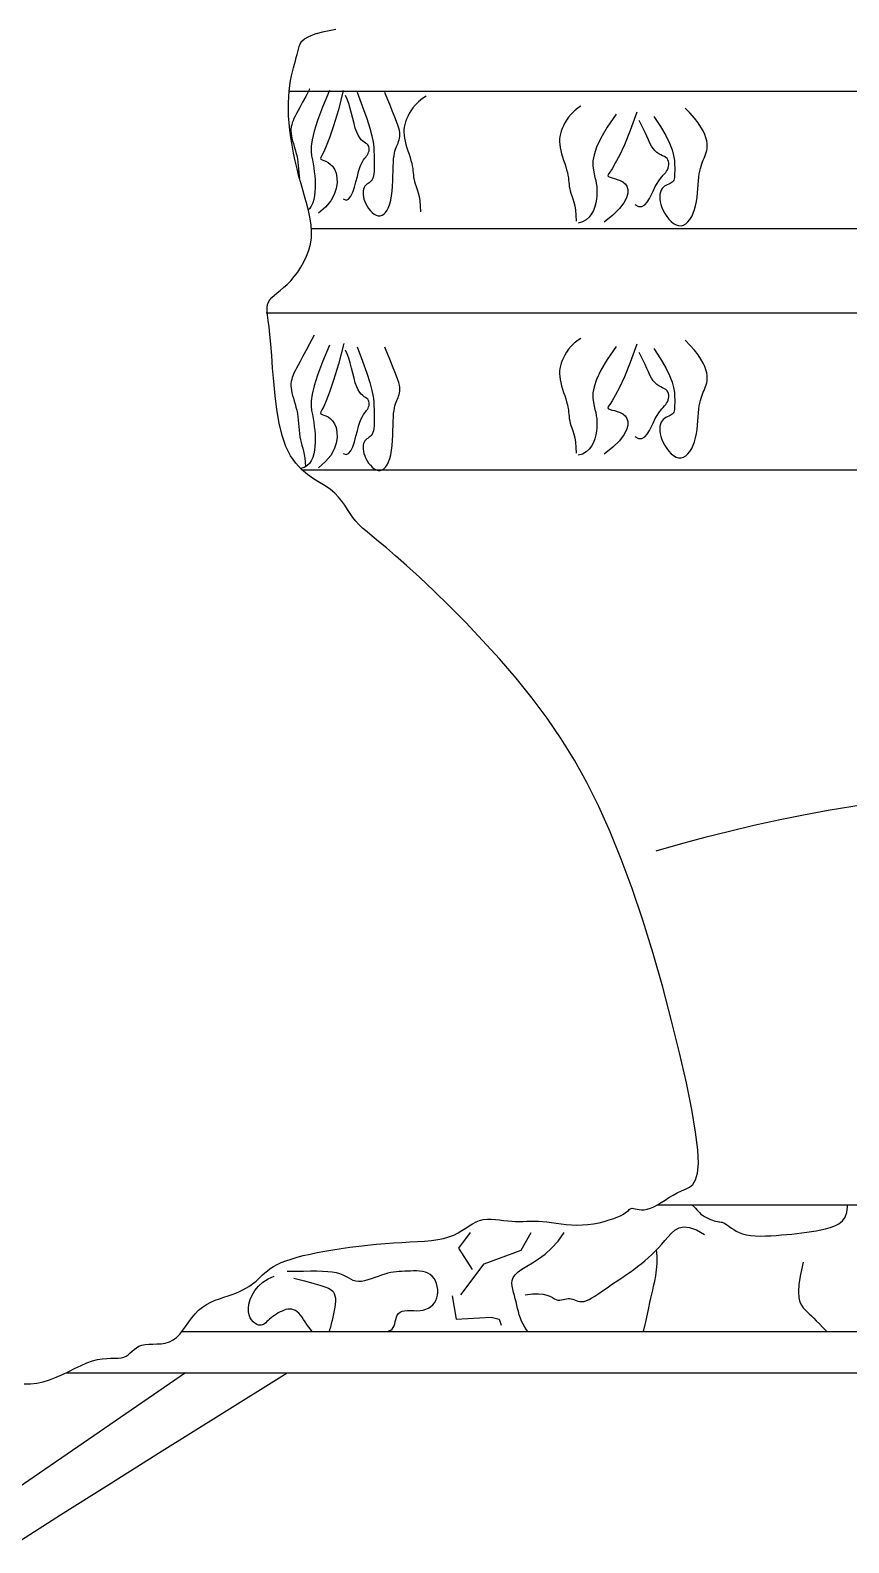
# Model space of a CAD drawing. Extents: x 162 to 353, y 208 to 399.
# Drawn here: x 206.33 to 229.65, y 311.87 to 354.95 of the extents above; entities that cross this region are included whole.
import ezdxf

# ---------------------------------------------------------------- set-up
doc = ezdxf.new("R2010")
doc.units = 0
doc.header["$LTSCALE"] = 10
doc.header["$MEASUREMENT"] = 0
for name, color, linetype in [('3', 3, 'CONTINUOUS'), ('4', 4, 'CONTINUOUS'), ('7', 7, 'CONTINUOUS')]:
    doc.layers.add(name, color=color, linetype=linetype)

msp = doc.modelspace()

# ---------------------------------------------------------------- linework, layer by layer
at = {"layer": '3'}
for p, q in [((214.336, 349.307), (292.531, 349.307)), ((213.048, 346.899), (292.657, 346.899))]:
    msp.add_line(p, q, dxfattribs=at)
for points in [[(214.288, 353.276), (214.286, 353.272), (214.177, 353.069), (214.087, 352.904), (214.014, 352.771), (213.956, 352.664), (213.909, 352.577), (213.871, 352.504), (213.84, 352.439), (213.814, 352.377), (213.792, 352.317), (213.775, 352.258), (213.762, 352.198), (213.755, 352.138), (213.753, 352.076), (213.756, 352.013), (213.765, 351.946), (213.78, 351.875), (213.799, 351.801), (213.822, 351.724), (213.846, 351.643), (213.871, 351.559), (213.896, 351.472), (213.918, 351.382), (213.938, 351.29), (213.952, 351.195), (213.964, 351.098), (213.973, 351.001), (213.981, 350.904), (213.988, 350.809), (213.994, 350.747)], [(214.857, 353.233), (214.655, 352.761), (214.51, 352.38), (214.413, 352.075), (214.356, 351.836), (214.332, 351.647), (214.33, 351.497), (214.344, 351.371), (214.365, 351.258), (214.386, 351.146), (214.404, 351.033), (214.42, 350.919), (214.433, 350.806), (214.442, 350.692), (214.446, 350.578), (214.445, 350.465), (214.439, 350.353), (214.425, 350.242), (214.404, 350.135), (214.373, 350.035), (214.332, 349.943), (214.278, 349.863), (214.249, 349.834)], [(215.246, 353.237), (215.105, 352.689), (214.971, 352.233), (214.857, 351.892), (214.762, 351.65), (214.688, 351.488), (214.635, 351.388), (214.604, 351.332), (214.596, 351.301), (214.61, 351.28), (214.642, 351.263), (214.69, 351.244), (214.747, 351.221), (214.811, 351.188), (214.876, 351.142), (214.939, 351.079), (214.994, 350.994), (215.039, 350.884), (215.066, 350.753), (215.07, 350.604), (215.045, 350.442), (214.986, 350.271), (214.886, 350.094), (214.739, 349.917), (214.539, 349.744)], [(215.242, 350.151), (215.326, 350.115), (215.398, 350.144), (215.461, 350.224), (215.515, 350.342), (215.563, 350.484), (215.606, 350.638), (215.646, 350.791), (215.683, 350.93), (215.72, 351.044), (215.756, 351.135), (215.791, 351.206), (215.825, 351.262), (215.856, 351.306), (215.885, 351.341), (215.911, 351.373), (215.934, 351.405), (215.953, 351.439), (215.967, 351.476), (215.978, 351.515), (215.982, 351.554), (215.982, 351.592), (215.975, 351.628), (215.962, 351.662), (215.942, 351.691), (215.914, 351.716), (215.881, 351.739), (215.843, 351.765), (215.801, 351.796), (215.757, 351.836), (215.713, 351.89), (215.669, 351.96), (215.627, 352.051), (215.588, 352.164), (215.552, 352.294), (215.516, 352.436), (215.479, 352.583), (215.441, 352.728), (215.4, 352.865), (215.355, 352.988), (215.305, 353.09)], [(215.639, 353.185), (215.797, 352.775), (215.915, 352.439), (216.001, 352.166), (216.058, 351.946), (216.093, 351.769), (216.112, 351.625), (216.12, 351.505), (216.122, 351.397), (216.125, 351.295), (216.127, 351.196), (216.127, 351.103), (216.127, 351.015), (216.123, 350.934), (216.116, 350.861), (216.105, 350.797), (216.089, 350.743), (216.067, 350.699), (216.041, 350.663), (216.012, 350.634), (215.981, 350.61), (215.95, 350.587), (215.918, 350.564), (215.889, 350.539), (215.863, 350.509), (215.842, 350.473), (215.825, 350.43), (215.814, 350.383), (215.809, 350.33), (215.81, 350.272), (215.818, 350.211), (215.833, 350.146), (215.855, 350.079), (215.886, 350.01), (215.924, 349.941), (215.968, 349.874), (216.017, 349.813), (216.069, 349.758), (216.124, 349.714), (216.181, 349.682), (216.238, 349.665), (216.294, 349.665), (216.349, 349.681), (216.401, 349.714), (216.45, 349.763), (216.495, 349.828), (216.536, 349.908), (216.57, 350.004), (216.599, 350.114), (216.62, 350.239), (216.635, 350.373), (216.646, 350.515), (216.653, 350.659), (216.658, 350.803), (216.662, 350.941), (216.666, 351.07), (216.672, 351.186), (216.68, 351.287), (216.691, 351.373), (216.703, 351.447), (216.718, 351.51), (216.734, 351.564), (216.75, 351.613), (216.768, 351.657), (216.786, 351.699), (216.804, 351.741), (216.82, 351.784), (216.835, 351.828), (216.847, 351.874), (216.855, 351.923), (216.858, 351.977), (216.855, 352.034), (216.846, 352.097), (216.828, 352.167), (216.801, 352.249), (216.763, 352.35), (216.713, 352.478), (216.648, 352.637), (216.568, 352.836), (216.471, 353.08), (216.432, 353.18)], [(217.609, 353.074), (217.502, 353.005), (217.389, 352.916), (217.298, 352.829), (217.225, 352.743), (217.167, 352.659), (217.12, 352.577), (217.081, 352.497), (217.048, 352.42), (217.021, 352.345), (216.999, 352.27), (216.983, 352.196), (216.974, 352.121), (216.971, 352.044), (216.975, 351.964), (216.987, 351.88), (217.005, 351.792), (217.029, 351.701), (217.057, 351.608), (217.087, 351.515), (217.118, 351.422), (217.148, 351.332), (217.174, 351.246), (217.196, 351.164), (217.211, 351.089), (217.222, 351.019), (217.23, 350.953), (217.235, 350.89), (217.241, 350.829), (217.249, 350.768), (217.26, 350.706), (217.275, 350.642), (217.297, 350.575), (217.323, 350.501), (217.351, 350.419), (217.379, 350.326), (217.404, 350.218), (217.425, 350.093), (217.439, 349.949), (217.444, 349.782)], [(222.009, 352.786), (221.937, 352.739), (221.825, 352.651), (221.734, 352.563), (221.66, 352.477), (221.602, 352.393), (221.555, 352.311), (221.517, 352.231), (221.484, 352.154), (221.456, 352.079), (221.435, 352.005), (221.419, 351.93), (221.409, 351.855), (221.407, 351.778), (221.411, 351.698), (221.422, 351.615), (221.44, 351.527), (221.464, 351.436), (221.493, 351.343), (221.523, 351.249), (221.554, 351.157), (221.583, 351.066), (221.609, 350.98), (221.631, 350.899), (221.647, 350.823), (221.657, 350.753), (221.665, 350.687), (221.671, 350.624), (221.677, 350.563), (221.684, 350.502), (221.695, 350.44), (221.711, 350.376), (221.732, 350.309), (221.758, 350.236), (221.786, 350.154), (221.814, 350.06), (221.839, 349.952), (221.86, 349.828), (221.875, 349.683), (221.88, 349.516)], [(223.015, 352.559), (222.762, 352.189), (222.581, 351.878), (222.46, 351.62), (222.388, 351.407), (222.356, 351.232), (222.353, 351.087), (222.369, 350.965), (222.393, 350.859), (222.416, 350.762), (222.436, 350.671), (222.452, 350.585), (222.464, 350.501), (222.471, 350.416), (222.473, 350.33), (222.469, 350.24), (222.457, 350.143), (222.438, 350.039), (222.41, 349.931), (222.37, 349.823), (222.318, 349.721), (222.25, 349.629), (222.166, 349.551), (222.063, 349.492), (221.94, 349.456)], [(223.612, 352.619), (223.422, 352.099), (223.255, 351.693), (223.112, 351.386), (222.994, 351.162), (222.901, 351.008), (222.835, 350.907), (222.796, 350.846), (222.786, 350.809), (222.803, 350.783), (222.844, 350.764), (222.902, 350.746), (222.974, 350.728), (223.052, 350.706), (223.132, 350.676), (223.207, 350.635), (223.274, 350.58), (223.325, 350.508), (223.354, 350.418), (223.354, 350.309), (223.318, 350.182), (223.239, 350.037), (223.11, 349.872), (222.924, 349.688), (222.673, 349.485)], [(224.09, 352.5), (224.287, 352.207), (224.435, 351.952), (224.541, 351.733), (224.612, 351.544), (224.656, 351.384), (224.678, 351.247), (224.686, 351.132), (224.687, 351.033), (224.687, 350.948), (224.686, 350.875), (224.683, 350.814), (224.678, 350.762), (224.67, 350.719), (224.658, 350.684), (224.64, 350.654), (224.617, 350.63), (224.588, 350.609), (224.554, 350.591), (224.516, 350.573), (224.477, 350.554), (224.437, 350.533), (224.398, 350.508), (224.361, 350.478), (224.329, 350.441), (224.302, 350.396), (224.281, 350.343), (224.267, 350.283), (224.26, 350.217), (224.262, 350.146), (224.271, 350.069), (224.29, 349.988), (224.319, 349.904), (224.357, 349.817), (224.405, 349.731), (224.459, 349.648), (224.52, 349.571), (224.586, 349.503), (224.655, 349.448), (224.725, 349.408), (224.797, 349.387), (224.867, 349.386), (224.935, 349.405), (225.001, 349.442), (225.063, 349.496), (225.12, 349.565), (225.172, 349.647), (225.217, 349.741), (225.255, 349.844), (225.284, 349.956), (225.307, 350.074), (225.324, 350.196), (225.337, 350.318), (225.347, 350.439), (225.355, 350.556), (225.364, 350.667), (225.374, 350.769), (225.387, 350.861), (225.402, 350.943), (225.419, 351.016), (225.437, 351.083), (225.458, 351.143), (225.479, 351.2), (225.501, 351.254), (225.523, 351.306), (225.546, 351.359), (225.566, 351.412), (225.585, 351.467), (225.6, 351.525), (225.61, 351.587), (225.614, 351.653), (225.61, 351.725), (225.598, 351.804), (225.576, 351.889), (225.542, 351.983), (225.495, 352.085), (225.432, 352.196), (225.351, 352.317), (225.252, 352.447), (225.13, 352.587), (224.986, 352.738)], [(223.552, 349.994), (223.658, 349.936), (223.75, 349.934), (223.832, 349.978), (223.905, 350.057), (223.97, 350.159), (224.029, 350.275), (224.083, 350.392), (224.135, 350.501), (224.184, 350.592), (224.232, 350.667), (224.278, 350.728), (224.321, 350.779), (224.361, 350.823), (224.397, 350.862), (224.43, 350.899), (224.458, 350.938), (224.482, 350.981), (224.5, 351.028), (224.513, 351.076), (224.519, 351.125), (224.518, 351.173), (224.51, 351.218), (224.493, 351.26), (224.468, 351.296), (224.434, 351.327), (224.392, 351.354), (224.344, 351.38), (224.292, 351.406), (224.237, 351.437), (224.182, 351.475), (224.127, 351.521), (224.075, 351.58), (224.026, 351.652), (223.98, 351.736), (223.936, 351.831), (223.89, 351.934), (223.843, 352.042), (223.791, 352.154), (223.735, 352.268), (223.672, 352.38)], [(214.418, 346.268), (214.286, 346.021), (214.177, 345.818), (214.087, 345.653), (214.014, 345.52), (213.956, 345.413), (213.909, 345.326), (213.871, 345.253), (213.84, 345.188), (213.814, 345.126), (213.792, 345.066), (213.775, 345.007), (213.762, 344.947), (213.755, 344.887), (213.753, 344.825), (213.756, 344.762), (213.765, 344.695), (213.78, 344.624), (213.799, 344.55), (213.822, 344.473), (213.846, 344.392), (213.871, 344.308), (213.896, 344.221), (213.918, 344.131), (213.938, 344.039), (213.952, 343.944), (213.964, 343.847), (213.973, 343.75), (213.981, 343.653), (213.988, 343.558), (213.997, 343.465), (214.009, 343.375), (214.023, 343.289), (214.043, 343.208), (214.065, 343.128), (214.088, 343.048), (214.111, 342.963), (214.132, 342.871), (214.149, 342.768), (214.16, 342.651), (214.164, 342.518)], [(214.857, 345.982), (214.655, 345.51), (214.51, 345.129), (214.413, 344.824), (214.356, 344.585), (214.332, 344.396), (214.33, 344.246), (214.344, 344.12), (214.365, 344.007), (214.386, 343.895), (214.404, 343.782), (214.42, 343.668), (214.433, 343.555), (214.442, 343.441), (214.446, 343.327), (214.445, 343.214), (214.439, 343.102), (214.425, 342.991), (214.404, 342.884), (214.373, 342.784), (214.332, 342.692), (214.278, 342.612), (214.211, 342.547), (214.129, 342.499), (214.03, 342.47)], [(215.257, 346.03), (215.105, 345.438), (214.971, 344.982), (214.857, 344.641), (214.762, 344.399), (214.688, 344.237), (214.635, 344.137), (214.604, 344.081), (214.596, 344.05), (214.61, 344.029), (214.642, 344.012), (214.69, 343.993), (214.747, 343.97), (214.811, 343.937), (214.876, 343.891), (214.939, 343.828), (214.994, 343.743), (215.039, 343.633), (215.066, 343.502), (215.07, 343.353), (215.045, 343.191), (214.986, 343.02), (214.886, 342.843), (214.739, 342.666), (214.539, 342.493)], [(222.009, 346.175), (221.937, 346.128), (221.825, 346.039), (221.734, 345.952), (221.66, 345.866), (221.602, 345.782), (221.555, 345.7), (221.517, 345.62), (221.484, 345.543), (221.456, 345.468), (221.435, 345.394), (221.419, 345.319), (221.409, 345.244), (221.407, 345.167), (221.411, 345.087), (221.422, 345.004), (221.44, 344.916), (221.464, 344.824), (221.493, 344.731), (221.523, 344.638), (221.554, 344.545), (221.583, 344.455), (221.609, 344.369), (221.631, 344.287), (221.647, 344.212), (221.657, 344.142), (221.665, 344.076), (221.671, 344.013), (221.677, 343.952), (221.684, 343.891), (221.695, 343.829), (221.711, 343.765), (221.732, 343.698), (221.758, 343.625), (221.786, 343.542), (221.814, 343.449), (221.839, 343.341), (221.86, 343.216), (221.875, 343.072), (221.88, 342.905)], [(223.015, 345.948), (222.762, 345.578), (222.581, 345.267), (222.46, 345.009), (222.388, 344.796), (222.356, 344.621), (222.353, 344.476), (222.369, 344.354), (222.393, 344.248), (222.416, 344.151), (222.436, 344.06), (222.452, 343.974), (222.464, 343.89), (222.471, 343.805), (222.473, 343.719), (222.469, 343.628), (222.457, 343.532), (222.438, 343.427), (222.41, 343.319), (222.37, 343.212), (222.318, 343.11), (222.25, 343.018), (222.166, 342.94), (222.063, 342.881), (221.94, 342.845)], [(223.612, 346.008), (223.422, 345.488), (223.255, 345.082), (223.112, 344.774), (222.994, 344.551), (222.901, 344.397), (222.835, 344.296), (222.796, 344.235), (222.786, 344.198), (222.803, 344.172), (222.844, 344.152), (222.902, 344.135), (222.974, 344.117), (223.052, 344.095), (223.132, 344.065), (223.207, 344.024), (223.274, 343.969), (223.325, 343.897), (223.354, 343.807), (223.354, 343.698), (223.318, 343.571), (223.239, 343.426), (223.11, 343.261), (222.924, 343.077), (222.673, 342.874)], [(224.09, 345.889), (224.287, 345.596), (224.435, 345.341), (224.541, 345.122), (224.612, 344.933), (224.656, 344.773), (224.678, 344.636), (224.686, 344.52), (224.687, 344.422), (224.687, 344.337), (224.686, 344.264), (224.683, 344.203), (224.678, 344.151), (224.67, 344.108), (224.658, 344.073), (224.64, 344.043), (224.617, 344.019), (224.588, 343.998), (224.554, 343.98), (224.516, 343.962), (224.477, 343.943), (224.437, 343.922), (224.398, 343.897), (224.361, 343.867), (224.329, 343.83), (224.302, 343.785), (224.281, 343.732), (224.267, 343.672), (224.26, 343.606), (224.262, 343.535), (224.271, 343.458), (224.29, 343.377), (224.319, 343.293), (224.357, 343.206), (224.405, 343.12), (224.459, 343.037), (224.52, 342.96), (224.586, 342.892), (224.655, 342.837), (224.725, 342.797), (224.797, 342.776), (224.867, 342.775), (224.935, 342.794), (225.001, 342.831), (225.063, 342.885), (225.12, 342.954), (225.172, 343.036), (225.217, 343.13), (225.255, 343.233), (225.284, 343.345), (225.307, 343.463), (225.324, 343.584), (225.337, 343.707), (225.347, 343.828), (225.355, 343.945), (225.364, 344.056), (225.374, 344.158), (225.387, 344.25), (225.402, 344.332), (225.419, 344.405), (225.437, 344.471), (225.458, 344.532), (225.479, 344.589), (225.501, 344.643), (225.523, 344.695), (225.546, 344.748), (225.566, 344.801), (225.585, 344.856), (225.6, 344.914), (225.61, 344.976), (225.614, 345.042), (225.61, 345.114), (225.598, 345.192), (225.576, 345.278), (225.542, 345.372), (225.495, 345.474), (225.432, 345.585), (225.351, 345.706), (225.252, 345.836), (225.13, 345.976), (224.986, 346.127)], [(215.242, 342.9), (215.326, 342.864), (215.398, 342.893), (215.461, 342.973), (215.515, 343.09), (215.563, 343.233), (215.606, 343.387), (215.646, 343.54), (215.683, 343.679), (215.72, 343.793), (215.756, 343.884), (215.791, 343.955), (215.825, 344.011), (215.856, 344.055), (215.885, 344.09), (215.911, 344.122), (215.934, 344.154), (215.953, 344.188), (215.967, 344.225), (215.978, 344.264), (215.982, 344.303), (215.982, 344.341), (215.975, 344.377), (215.962, 344.411), (215.942, 344.44), (215.914, 344.465), (215.881, 344.488), (215.843, 344.514), (215.801, 344.545), (215.757, 344.585), (215.713, 344.639), (215.669, 344.709), (215.627, 344.8), (215.588, 344.913), (215.552, 345.043), (215.516, 345.185), (215.479, 345.332), (215.441, 345.477), (215.4, 345.614), (215.355, 345.737), (215.305, 345.839)], [(215.639, 345.934), (215.797, 345.524), (215.915, 345.188), (216.001, 344.915), (216.058, 344.695), (216.093, 344.518), (216.112, 344.374), (216.12, 344.254), (216.122, 344.146), (216.125, 344.044), (216.127, 343.945), (216.127, 343.852), (216.127, 343.764), (216.123, 343.683), (216.116, 343.61), (216.105, 343.546), (216.089, 343.492), (216.067, 343.448), (216.041, 343.412), (216.012, 343.383), (215.981, 343.359), (215.95, 343.336), (215.918, 343.313), (215.889, 343.288), (215.863, 343.258), (215.842, 343.222), (215.825, 343.179), (215.814, 343.132), (215.809, 343.079), (215.81, 343.021), (215.818, 342.96), (215.833, 342.895), (215.855, 342.828), (215.886, 342.759), (215.924, 342.69), (215.968, 342.623), (216.017, 342.562), (216.069, 342.507), (216.124, 342.463), (216.181, 342.431), (216.238, 342.414), (216.294, 342.414), (216.349, 342.43), (216.401, 342.463), (216.45, 342.512), (216.495, 342.577), (216.536, 342.657), (216.57, 342.753), (216.599, 342.863), (216.62, 342.988), (216.635, 343.122), (216.646, 343.264), (216.653, 343.408), (216.658, 343.552), (216.662, 343.69), (216.666, 343.819), (216.672, 343.935), (216.68, 344.036), (216.691, 344.122), (216.703, 344.196), (216.718, 344.259), (216.734, 344.313), (216.75, 344.362), (216.768, 344.406), (216.786, 344.448), (216.804, 344.49), (216.82, 344.533), (216.835, 344.577), (216.847, 344.623), (216.855, 344.672), (216.858, 344.726), (216.855, 344.783), (216.846, 344.846), (216.828, 344.916), (216.801, 344.998), (216.763, 345.099), (216.713, 345.227), (216.648, 345.386), (216.568, 345.585), (216.471, 345.829), (216.432, 345.929)], [(223.552, 343.382), (223.658, 343.325), (223.75, 343.323), (223.832, 343.367), (223.905, 343.446), (223.97, 343.548), (224.029, 343.664), (224.083, 343.781), (224.135, 343.89), (224.184, 343.981), (224.232, 344.056), (224.278, 344.117), (224.321, 344.168), (224.361, 344.211), (224.397, 344.25), (224.43, 344.288), (224.458, 344.327), (224.482, 344.37), (224.5, 344.417), (224.513, 344.465), (224.519, 344.514), (224.518, 344.561), (224.51, 344.607), (224.493, 344.649), (224.468, 344.685), (224.434, 344.716), (224.392, 344.743), (224.344, 344.768), (224.292, 344.795), (224.237, 344.826), (224.182, 344.864), (224.127, 344.91), (224.075, 344.969), (224.026, 345.041), (223.98, 345.125), (223.936, 345.22), (223.89, 345.322), (223.843, 345.431), (223.791, 345.543), (223.735, 345.656), (223.672, 345.769)], [(225.175, 321.492), (225.2, 321.475), (225.243, 321.437), (225.281, 321.397), (225.318, 321.356), (225.354, 321.314), (225.393, 321.273), (225.435, 321.234), (225.483, 321.197), (225.536, 321.163), (225.591, 321.132), (225.648, 321.105), (225.705, 321.08), (225.761, 321.06), (225.813, 321.043), (225.861, 321.031), (225.903, 321.022), (225.941, 321.016), (225.975, 321.012), (226.008, 321.006), (226.04, 320.999), (226.073, 320.988), (226.109, 320.971), (226.148, 320.947), (226.193, 320.916), (226.243, 320.878), (226.301, 320.835), (226.367, 320.791), (226.442, 320.748), (226.527, 320.707), (226.623, 320.671), (226.731, 320.642), (226.852, 320.622), (226.984, 320.611), (227.124, 320.607), (227.271, 320.609), (227.422, 320.615), (227.575, 320.625), (227.728, 320.638), (227.879, 320.651), (228.026, 320.665), (228.17, 320.68), (228.31, 320.696), (228.448, 320.713), (228.584, 320.733), (228.718, 320.756), (228.852, 320.783), (228.985, 320.813), (229.118, 320.849), (229.246, 320.895), (229.363, 320.956), (229.464, 321.036), (229.543, 321.14), (229.594, 321.274), (229.612, 321.443), (229.607, 321.492)], [(218.927, 319.654), (218.538, 320.264), (218.872, 320.708)], [(218.594, 318.932), (219.261, 319.82), (220.316, 320.209), (220.594, 320.708)], [(220.503, 317.888), (220.464, 317.939), (220.413, 318.016), (220.366, 318.098), (220.325, 318.183), (220.29, 318.271), (220.259, 318.361), (220.233, 318.453), (220.209, 318.545), (220.188, 318.638), (220.166, 318.731), (220.145, 318.823), (220.121, 318.914), (220.097, 319.003), (220.074, 319.091), (220.057, 319.177), (220.051, 319.261), (220.06, 319.344), (220.089, 319.426), (220.142, 319.506), (220.223, 319.584), (220.336, 319.663), (220.476, 319.746), (220.636, 319.841), (220.811, 319.954), (220.995, 320.09), (221.181, 320.257), (221.364, 320.461), (221.538, 320.708)], [(220.427, 318.932), (220.635, 318.961), (220.804, 318.965), (220.94, 318.952), (221.048, 318.926), (221.133, 318.892), (221.202, 318.856), (221.26, 318.823), (221.311, 318.798), (221.361, 318.785), (221.411, 318.783), (221.46, 318.789), (221.508, 318.799), (221.556, 318.811), (221.603, 318.822), (221.65, 318.83), (221.695, 318.831), (221.74, 318.823), (221.785, 318.808), (221.831, 318.79), (221.878, 318.772), (221.928, 318.755), (221.982, 318.743), (222.04, 318.74), (222.103, 318.747), (222.171, 318.768), (222.246, 318.801), (222.326, 318.844), (222.41, 318.895), (222.499, 318.954), (222.592, 319.018), (222.688, 319.085), (222.788, 319.154), (222.89, 319.224), (222.993, 319.293), (223.099, 319.364), (223.205, 319.435), (223.312, 319.508), (223.419, 319.582), (223.525, 319.658), (223.63, 319.737), (223.733, 319.818), (223.835, 319.902), (223.935, 319.989), (224.033, 320.079), (224.129, 320.173), (224.224, 320.27), (224.317, 320.371), (224.408, 320.477), (224.498, 320.585), (224.592, 320.688), (224.695, 320.776), (224.813, 320.839), (224.95, 320.868), (225.113, 320.853), (225.307, 320.784), (225.537, 320.653)], [(223.8, 317.888), (223.861, 318.163), (223.91, 318.385), (223.95, 318.565), (223.983, 318.712), (224.011, 318.837), (224.036, 318.951), (224.061, 319.062), (224.087, 319.181), (224.117, 319.317), (224.146, 319.471), (224.17, 319.642), (224.184, 319.829), (224.185, 320.031), (224.17, 320.214)], [(228.348, 319.862), (228.269, 319.511), (228.226, 319.233), (228.213, 319.015), (228.223, 318.85), (228.253, 318.726), (228.298, 318.634), (228.351, 318.563), (228.407, 318.504), (228.463, 318.448), (228.52, 318.391), (228.58, 318.331), (228.647, 318.265), (228.722, 318.19), (228.808, 318.104), (228.908, 318.004), (229.024, 317.888)], [(214.362, 317.888), (214.361, 317.89), (214.308, 317.953), (214.257, 318.021), (214.208, 318.091), (214.161, 318.161), (214.115, 318.231), (214.069, 318.296), (214.023, 318.356), (213.976, 318.409), (213.928, 318.452), (213.879, 318.485), (213.828, 318.507), (213.776, 318.52), (213.722, 318.524), (213.668, 318.52), (213.613, 318.51), (213.558, 318.493), (213.502, 318.471), (213.447, 318.445), (213.392, 318.415), (213.338, 318.382), (213.286, 318.347), (213.236, 318.311), (213.189, 318.275), (213.145, 318.238), (213.104, 318.203), (213.068, 318.169), (213.035, 318.138), (213.003, 318.111), (212.972, 318.089), (212.941, 318.074), (212.906, 318.065), (212.869, 318.064), (212.827, 318.073), (212.779, 318.092), (212.728, 318.122), (212.678, 318.164), (212.631, 318.217), (212.591, 318.282), (212.56, 318.359), (212.542, 318.45), (212.54, 318.554), (212.556, 318.671), (212.593, 318.797), (212.65, 318.927), (212.729, 319.056), (212.831, 319.179), (212.956, 319.29), (213.106, 319.386), (213.28, 319.461)], [(216.501, 317.888), (216.545, 317.903), (216.595, 317.927), (216.636, 317.958), (216.668, 317.998), (216.692, 318.048), (216.711, 318.107), (216.726, 318.17), (216.741, 318.234), (216.76, 318.297), (216.784, 318.355), (216.818, 318.404), (216.863, 318.442), (216.922, 318.467), (216.993, 318.479), (217.073, 318.484), (217.16, 318.484), (217.251, 318.482), (217.343, 318.481), (217.434, 318.485), (217.52, 318.498), (217.6, 318.52), (217.672, 318.554), (217.737, 318.596), (217.793, 318.648), (217.841, 318.707), (217.879, 318.773), (217.908, 318.846), (217.927, 318.923), (217.936, 319.005), (217.935, 319.088), (217.923, 319.172), (217.902, 319.254), (217.871, 319.331), (217.831, 319.402), (217.782, 319.464), (217.724, 319.515), (217.657, 319.554), (217.583, 319.581), (217.504, 319.6), (217.421, 319.61), (217.334, 319.614), (217.247, 319.614), (217.161, 319.611), (217.076, 319.607), (216.994, 319.604), (216.915, 319.601), (216.837, 319.597), (216.759, 319.59), (216.68, 319.581), (216.599, 319.567), (216.516, 319.549), (216.428, 319.524), (216.335, 319.493), (216.239, 319.458), (216.141, 319.422), (216.042, 319.387), (215.945, 319.355), (215.851, 319.33), (215.761, 319.315), (215.678, 319.312), (215.601, 319.322), (215.53, 319.344), (215.461, 319.375), (215.391, 319.412), (215.318, 319.451), (215.238, 319.49), (215.149, 319.527), (215.048, 319.557), (214.933, 319.578), (214.803, 319.592), (214.656, 319.6), (214.492, 319.603), (214.31, 319.603), (214.11, 319.601), (213.89, 319.599), (213.65, 319.598)], [(213.836, 319.405), (214.138, 319.329), (214.381, 319.266), (214.573, 319.211), (214.719, 319.163), (214.827, 319.119), (214.904, 319.073), (214.955, 319.025), (214.988, 318.97), (215.009, 318.907), (215.019, 318.835), (215.02, 318.756), (215.014, 318.671), (215.002, 318.581), (214.986, 318.488), (214.967, 318.392), (214.947, 318.295), (214.926, 318.199), (214.904, 318.104), (214.881, 318.014), (214.856, 317.931), (214.84, 317.888)], [(218.351, 318.903), (218.462, 318.237), (219.462, 318.293), (219.684, 318.237), (219.74, 318.071)], [(205.94, 311.871), (207.184, 312.664), (208.561, 313.533), (210.087, 314.489), (211.776, 315.544), (213.645, 316.709)]]:
    msp.add_lwpolyline(points, dxfattribs=at)
msp.add_arc((237.195, 286.99), 46.452, 50.1864, 106.3127, dxfattribs=at)
at = {"layer": '4'}
msp.add_lwpolyline([(206.155, 316.393), (206.331, 316.397), (206.511, 316.416), (206.693, 316.455), (206.878, 316.512), (207.063, 316.584), (207.246, 316.666), (207.428, 316.752), (207.605, 316.839), (207.777, 316.921), (207.942, 316.993), (208.099, 317.05), (208.245, 317.089), (208.382, 317.112), (208.509, 317.123), (208.626, 317.127), (208.732, 317.129), (208.829, 317.131), (208.916, 317.139), (208.993, 317.157), (209.06, 317.187), (209.121, 317.228), (209.177, 317.276), (209.232, 317.327), (209.29, 317.378), (209.352, 317.426), (209.423, 317.467), (209.504, 317.497), (209.598, 317.515), (209.704, 317.523), (209.817, 317.527), (209.935, 317.532), (210.055, 317.541), (210.175, 317.56), (210.29, 317.593), (210.398, 317.646), (210.497, 317.721), (210.589, 317.815), (210.676, 317.923), (210.76, 318.039), (210.844, 318.16), (210.931, 318.28), (211.023, 318.394), (211.122, 318.497), (211.231, 318.585), (211.347, 318.659), (211.468, 318.722), (211.593, 318.776), (211.719, 318.823), (211.844, 318.865), (211.965, 318.904), (212.08, 318.944), (212.188, 318.984), (212.289, 319.027), (212.382, 319.072), (212.469, 319.119), (212.55, 319.168), (212.625, 319.219), (212.696, 319.272), (212.762, 319.326), (212.824, 319.383), (212.885, 319.441), (212.947, 319.501), (213.012, 319.56), (213.083, 319.62), (213.163, 319.679), (213.254, 319.738), (213.358, 319.794), (213.478, 319.849), (213.613, 319.902), (213.763, 319.953), (213.927, 320.002), (214.106, 320.049), (214.298, 320.094), (214.503, 320.137), (214.721, 320.177), (214.95, 320.216), (215.188, 320.253), (215.434, 320.287), (215.684, 320.318), (215.936, 320.347), (216.188, 320.372), (216.436, 320.393), (216.68, 320.411), (216.915, 320.426), (217.141, 320.438), (217.358, 320.45), (217.563, 320.465), (217.757, 320.483), (217.937, 320.507), (218.104, 320.539), (218.255, 320.582), (218.391, 320.635), (218.514, 320.697), (218.627, 320.763), (218.732, 320.832), (218.831, 320.898), (218.929, 320.958), (219.027, 321.01), (219.128, 321.05), (219.235, 321.074), (219.346, 321.085), (219.461, 321.086), (219.578, 321.079), (219.696, 321.067), (219.814, 321.053), (219.93, 321.039), (220.044, 321.028), (220.154, 321.023), (220.261, 321.022), (220.367, 321.024), (220.473, 321.028), (220.58, 321.031), (220.689, 321.032), (220.802, 321.03), (220.921, 321.024), (221.045, 321.011), (221.175, 320.994), (221.311, 320.975), (221.452, 320.956), (221.598, 320.94), (221.747, 320.927), (221.901, 320.921), (222.057, 320.924), (222.216, 320.937), (222.375, 320.959), (222.531, 320.988), (222.681, 321.024), (222.821, 321.064), (222.95, 321.106), (223.063, 321.15), (223.158, 321.193), (223.233, 321.234), (223.29, 321.273), (223.334, 321.307), (223.367, 321.337), (223.394, 321.362), (223.419, 321.381), (223.444, 321.392), (223.475, 321.397), (223.513, 321.393), (223.559, 321.384), (223.613, 321.373), (223.675, 321.363), (223.745, 321.357), (223.821, 321.358), (223.905, 321.371), (223.995, 321.397), (224.091, 321.438), (224.193, 321.493), (224.3, 321.558), (224.411, 321.628), (224.524, 321.701), (224.641, 321.772), (224.759, 321.837), (224.877, 321.894), (224.995, 321.942), (225.106, 321.996), (225.205, 322.077), (225.284, 322.205), (225.338, 322.398), (225.361, 322.676), (225.345, 323.059), (225.284, 323.566), (225.175, 324.21), (225.021, 324.972), (224.827, 325.823), (224.6, 326.739), (224.345, 327.692), (224.069, 328.655), (223.777, 329.602), (223.475, 330.505), (223.166, 331.345), (222.851, 332.122), (222.525, 332.845), (222.185, 333.523), (221.828, 334.162), (221.451, 334.771), (221.051, 335.357), (220.624, 335.93), (220.17, 336.493), (219.696, 337.044), (219.215, 337.575), (218.735, 338.08), (218.268, 338.552), (217.824, 338.984), (217.415, 339.371), (217.049, 339.704), (216.737, 339.981), (216.473, 340.207), (216.253, 340.391), (216.071, 340.541), (215.921, 340.665), (215.796, 340.772), (215.692, 340.871), (215.602, 340.97), (215.52, 341.076), (215.444, 341.188), (215.369, 341.304), (215.29, 341.422), (215.206, 341.54), (215.112, 341.657), (215.003, 341.769), (214.878, 341.874), (214.732, 341.973), (214.571, 342.071), (214.401, 342.177), (214.227, 342.298), (214.055, 342.442), (213.891, 342.618), (213.741, 342.833), (213.611, 343.095), (213.504, 343.408), (213.419, 343.763), (213.353, 344.146), (213.302, 344.544), (213.263, 344.943), (213.232, 345.329), (213.206, 345.69), (213.181, 346.01), (213.155, 346.282), (213.129, 346.506), (213.106, 346.689), (213.088, 346.838), (213.077, 346.958), (213.076, 347.056), (213.087, 347.137), (213.113, 347.208), (213.155, 347.274), (213.212, 347.339), (213.282, 347.403), (213.362, 347.471), (213.451, 347.544), (213.546, 347.625), (213.645, 347.715), (213.746, 347.819), (213.848, 347.936), (213.947, 348.066), (214.04, 348.209), (214.125, 348.361), (214.2, 348.522), (214.262, 348.689), (214.308, 348.862), (214.335, 349.039), (214.342, 349.218), (214.33, 349.4), (214.303, 349.585), (214.264, 349.774), (214.215, 349.967), (214.16, 350.164), (214.101, 350.367), (214.041, 350.576), (213.982, 350.791), (213.927, 351.01), (213.876, 351.232), (213.828, 351.455), (213.787, 351.676), (213.751, 351.895), (213.722, 352.109), (213.701, 352.316), (213.688, 352.516), (213.683, 352.706), (213.685, 352.887), (213.693, 353.059), (213.706, 353.222), (213.723, 353.375), (213.745, 353.518), (213.769, 353.65), (213.795, 353.772), (213.823, 353.884), (213.851, 353.988), (213.879, 354.085), (213.906, 354.175), (213.931, 354.26), (213.954, 354.341), (213.973, 354.418), (213.99, 354.494), (214.015, 354.567), (214.061, 354.639), (214.14, 354.709), (214.264, 354.779), (214.447, 354.848), (214.7, 354.916), (215.036, 354.983)], dxfattribs=at)
at = {"layer": '7'}
for p, q in [((213.706, 353.219), (290.552, 353.219)), ((214.073, 342.428), (290.978, 342.428)), ((224.19, 321.492), (283.446, 321.492)), ((210.648, 317.888), (297.42, 317.888)), ((207.337, 316.709), (298.999, 316.709))]:
    msp.add_line(p, q, dxfattribs=at)
msp.add_lwpolyline([(210.746, 316.709), (205.829, 313.335)], dxfattribs=at)

doc.saveas('drawing.dxf')
